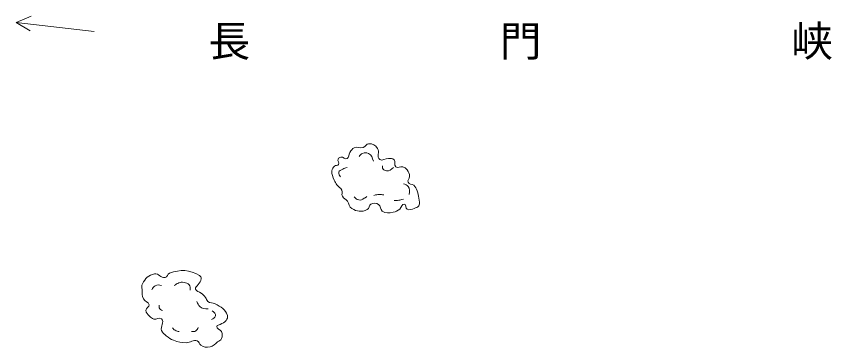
# Model space of a CAD drawing. Units: millimetres, scale not verified. Extents: x 40000 to 680000, y 20000 to 380000.
# Drawn here: x 384465 to 433448, y 280181 to 300075 of the extents above; entities that cross this region are included whole.
import ezdxf
from ezdxf.enums import TextEntityAlignment as Align

# ---------------------------------------------------------------- set-up
doc = ezdxf.new("R2010")
doc.units = ezdxf.units.MM
doc.header["$LTSCALE"] = 1000
doc.layers.add('M-BGD', color=7, linetype='Continuous', lineweight=13)
doc.styles.add('ＭＳ ゴシック', font='')
doc.styles.get('ＭＳ ゴシック').set_extended_font_data('MS Gothic')

msp = doc.modelspace()

# ---------------------------------------------------------------- linework, layer by layer
at = {"layer": 'M-BGD'}
msp.add_line((384465, 299705), (385292, 299203), dxfattribs=at)
msp.add_lwpolyline([(389149, 299173), (384465, 299705), (385366, 300075)], dxfattribs=at)
for points, knots in [([(405309, 292197), (405455, 292246), (405475, 292417), (405629, 292428), (405866, 292445), (406026, 292337), (406167, 292146), (406325, 291933), (406081, 291636), (406295, 291480), (406463, 291358), (406614, 291554), (406821, 291544), (406959, 291537), (407069, 291565), (407167, 291467), (407286, 291347), (407127, 291152), (407257, 291044), (407383, 290938), (407522, 291081), (407679, 291031), (407793, 290996), (407861, 290958), (407936, 290865), (408043, 290731), (408080, 290625), (408089, 290455), (408097, 290315), (407943, 290236), (408000, 290109), (408062, 289970), (408236, 290034), (408346, 289929), (408454, 289825), (408481, 289735), (408538, 289596), (408605, 289433), (408633, 289335), (408653, 289160), (408674, 288981), (408733, 288854), (408640, 288699), (408578, 288595), (408486, 288583), (408371, 288545), (408213, 288493), (408097, 288420), (407948, 288494), (407824, 288556), (407907, 288787), (407769, 288802), (407614, 288818), (407625, 288600), (407500, 288507), (407362, 288404), (407272, 288345), (407103, 288315), (406850, 288270), (406663, 288237), (406449, 288379), (406302, 288476), (406381, 288682), (406231, 288776), (406079, 288872), (405932, 288881), (405770, 288802), (405628, 288732), (405682, 288537), (405539, 288468), (405214, 288312), (404924, 288342), (404617, 288532), (404449, 288636), (404481, 288812), (404360, 288968), (404257, 289103), (404126, 289122), (404053, 289276), (403992, 289403), (404073, 289506), (404014, 289634), (403944, 289789), (403819, 289817), (403720, 289955), (403647, 290057), (403612, 290120), (403566, 290237), (403483, 290448), (403396, 290575), (403425, 290801), (403441, 290925), (403486, 290998), (403579, 291083), (403655, 291152), (403769, 291097), (403822, 291185), (403887, 291292), (403743, 291392), (403797, 291505), (403831, 291577), (403885, 291606), (403963, 291621), (404110, 291648), (404201, 291465), (404335, 291531), (404478, 291601), (404413, 291771), (404501, 291903), (404586, 292029), (404631, 292123), (404771, 292185), (404963, 292270), (405109, 292130), (405309, 292197)], [0, 0, 0, 0, 1, 1, 1, 2, 2, 2, 3, 3, 3, 4, 4, 4, 5, 5, 5, 6, 6, 6, 7, 7, 7, 8, 8, 8, 9, 9, 9, 10, 10, 10, 11, 11, 11, 12, 12, 12, 13, 13, 13, 14, 14, 14, 15, 15, 15, 16, 16, 16, 17, 17, 17, 18, 18, 18, 19, 19, 19, 20, 20, 20, 21, 21, 21, 22, 22, 22, 23, 23, 23, 24, 24, 24, 25, 25, 25, 26, 26, 26, 27, 27, 27, 28, 28, 28, 29, 29, 29, 30, 30, 30, 31, 31, 31, 32, 32, 32, 33, 33, 33, 34, 34, 34, 35, 35, 35, 36, 36, 36, 37, 37, 37, 38, 38, 38, 38]), ([(405063, 291666), (405126, 291754), (405170, 291802), (405267, 291847), (405392, 291905), (405491, 291888), (405621, 291839), (405818, 291766), (405854, 291580), (405915, 291387)], [0, 0, 0, 0, 1, 1, 1, 2, 2, 2, 3, 3, 3, 3]), ([(403947, 290445), (403882, 290517), (403810, 290599), (403834, 290709), (403860, 290825), (403972, 290838), (404076, 290897), (404170, 290950), (404213, 290965), (404332, 291003)], [0, 0, 0, 0, 1, 1, 1, 2, 2, 2, 3, 3, 3, 3]), ([(406465, 291093), (406451, 291044), (406451, 291009), (406465, 290957), (406493, 290851), (406592, 290828), (406699, 290799), (406874, 290752), (406991, 290882), (407121, 290995)], [0, 0, 0, 0, 1, 1, 1, 2, 2, 2, 3, 3, 3, 3]), ([(407731, 290023), (407846, 289992), (407921, 289956), (408003, 289864), (408131, 289721), (408085, 289559), (408056, 289374)], [0, 0, 0, 0, 1, 1, 1, 2, 2, 2, 2]), ([(405523, 289261), (405463, 289205), (405435, 289186), (405372, 289148), (405254, 289078), (405168, 289022), (405033, 289050), (404907, 289077), (404847, 289148), (404769, 289246)], [0, 0, 0, 0, 1, 1, 1, 2, 2, 2, 3, 3, 3, 3]), ([(406548, 289352), (406428, 289376), (406383, 289383), (406277, 289382), (406145, 289381), (406090, 289362), (405945, 289322)], [0, 0, 0, 0, 1, 1, 1, 2, 2, 2, 2]), ([(407716, 289096), (407588, 289061), (407548, 289050), (407437, 289035), (407335, 289022), (407296, 289021), (407174, 289020)], [0, 0, 0, 0, 1, 1, 1, 2, 2, 2, 2]), ([(392048, 284024), (392216, 284345), (392408, 284548), (392764, 284612), (393024, 284659), (393146, 284337), (393405, 284394), (393547, 284425), (393538, 284602), (393676, 284650), (394336, 284882), (394870, 284879), (395462, 284507), (395532, 284463), (395566, 284408), (395568, 284326), (395572, 284170), (395459, 284109), (395387, 283972), (395329, 283862), (395207, 283813), (395236, 283693), (395274, 283536), (395452, 283562), (395576, 283459), (395684, 283368), (395746, 283315), (395832, 283203), (395900, 283114), (395887, 283024), (395975, 282954), (396115, 282842), (396258, 282909), (396412, 282818), (396753, 282617), (397029, 282496), (397143, 282117), (397178, 282002), (397145, 281915), (397076, 281816), (396979, 281678), (396857, 281669), (396714, 281582), (396633, 281533), (396518, 281555), (396503, 281461), (396476, 281297), (396728, 281300), (396789, 281145), (396849, 280994), (396864, 280878), (396797, 280730), (396746, 280618), (396654, 280601), (396555, 280527), (396386, 280399), (396311, 280268), (396103, 280225), (395886, 280181), (395736, 280218), (395545, 280331), (395434, 280397), (395456, 280541), (395334, 280587), (395086, 280681), (394929, 280477), (394663, 280482), (394367, 280486), (394194, 280518), (393917, 280625), (393727, 280698), (393629, 280766), (393472, 280896), (393347, 281000), (393252, 281053), (393194, 281205), (393095, 281461), (393390, 281716), (393194, 281906), (393062, 282033), (392901, 281837), (392726, 281891), (392608, 281928), (392555, 281989), (392470, 282080), (392361, 282197), (392255, 282266), (392251, 282426), (392248, 282575), (392459, 282610), (392440, 282758), (392415, 282946), (392185, 282935), (392101, 283105), (392001, 283305), (392024, 283447), (392018, 283670), (392013, 283809), (391983, 283901), (392048, 284024)], [0, 0, 0, 0, 1, 1, 1, 2, 2, 2, 3, 3, 3, 4, 4, 4, 5, 5, 5, 6, 6, 6, 7, 7, 7, 8, 8, 8, 9, 9, 9, 10, 10, 10, 11, 11, 11, 12, 12, 12, 13, 13, 13, 14, 14, 14, 15, 15, 15, 16, 16, 16, 17, 17, 17, 18, 18, 18, 19, 19, 19, 20, 20, 20, 21, 21, 21, 22, 22, 22, 23, 23, 23, 24, 24, 24, 25, 25, 25, 26, 26, 26, 27, 27, 27, 28, 28, 28, 29, 29, 29, 30, 30, 30, 31, 31, 31, 32, 32, 32, 33, 33, 33, 33]), ([(393940, 283919), (394161, 284041), (394303, 284153), (394543, 284100), (394669, 284072), (394763, 284065), (394844, 283964), (394925, 283863), (394920, 283765), (394912, 283640)], [0, 0, 0, 0, 1, 1, 1, 2, 2, 2, 3, 3, 3, 3]), ([(392613, 283662), (392663, 283771), (392704, 283842), (392809, 283904), (392939, 283979), (393049, 283945), (393194, 283911)], [0, 0, 0, 0, 1, 1, 1, 2, 2, 2, 2]), ([(393246, 282411), (393157, 282455), (393078, 282481), (393050, 282577), (393033, 282636), (393035, 282676), (393050, 282735)], [0, 0, 0, 0, 1, 1, 1, 2, 2, 2, 2]), ([(395319, 282946), (395356, 282819), (395393, 282746), (395485, 282652), (395631, 282504), (395788, 282518), (395998, 282509)], [0, 0, 0, 0, 1, 1, 1, 2, 2, 2, 2]), ([(396239, 282389), (396332, 282317), (396463, 282221), (396435, 282087), (396410, 281966), (396286, 281914), (396186, 281876)], [0, 0, 0, 0, 1, 1, 1, 2, 2, 2, 2]), ([(394256, 281145), (394142, 281166), (394089, 281172), (394000, 281228), (393930, 281272), (393901, 281301), (393842, 281371)], [0, 0, 0, 0, 1, 1, 1, 2, 2, 2, 2]), ([(395387, 281386), (395352, 281296), (395327, 281233), (395244, 281183), (395158, 281130), (395087, 281140), (394988, 281152)], [0, 0, 0, 0, 1, 1, 1, 2, 2, 2, 2])]:
    msp.add_open_spline(points, degree=3, knots=knots, dxfattribs=at)

# ---------------------------------------------------------------- texts
at = {"layer": 'M-BGD', "style": 'ＭＳ ゴシック'}
msp.add_text('長\u3000\u3000\u3000\u3000\u3000\u3000門\u3000\u3000\u3000\u3000\u3000\u3000峡', height=1833, dxfattribs=at).set_placement((414764, 297115), align=Align.BOTTOM_CENTER)

doc.saveas('drawing.dxf')
